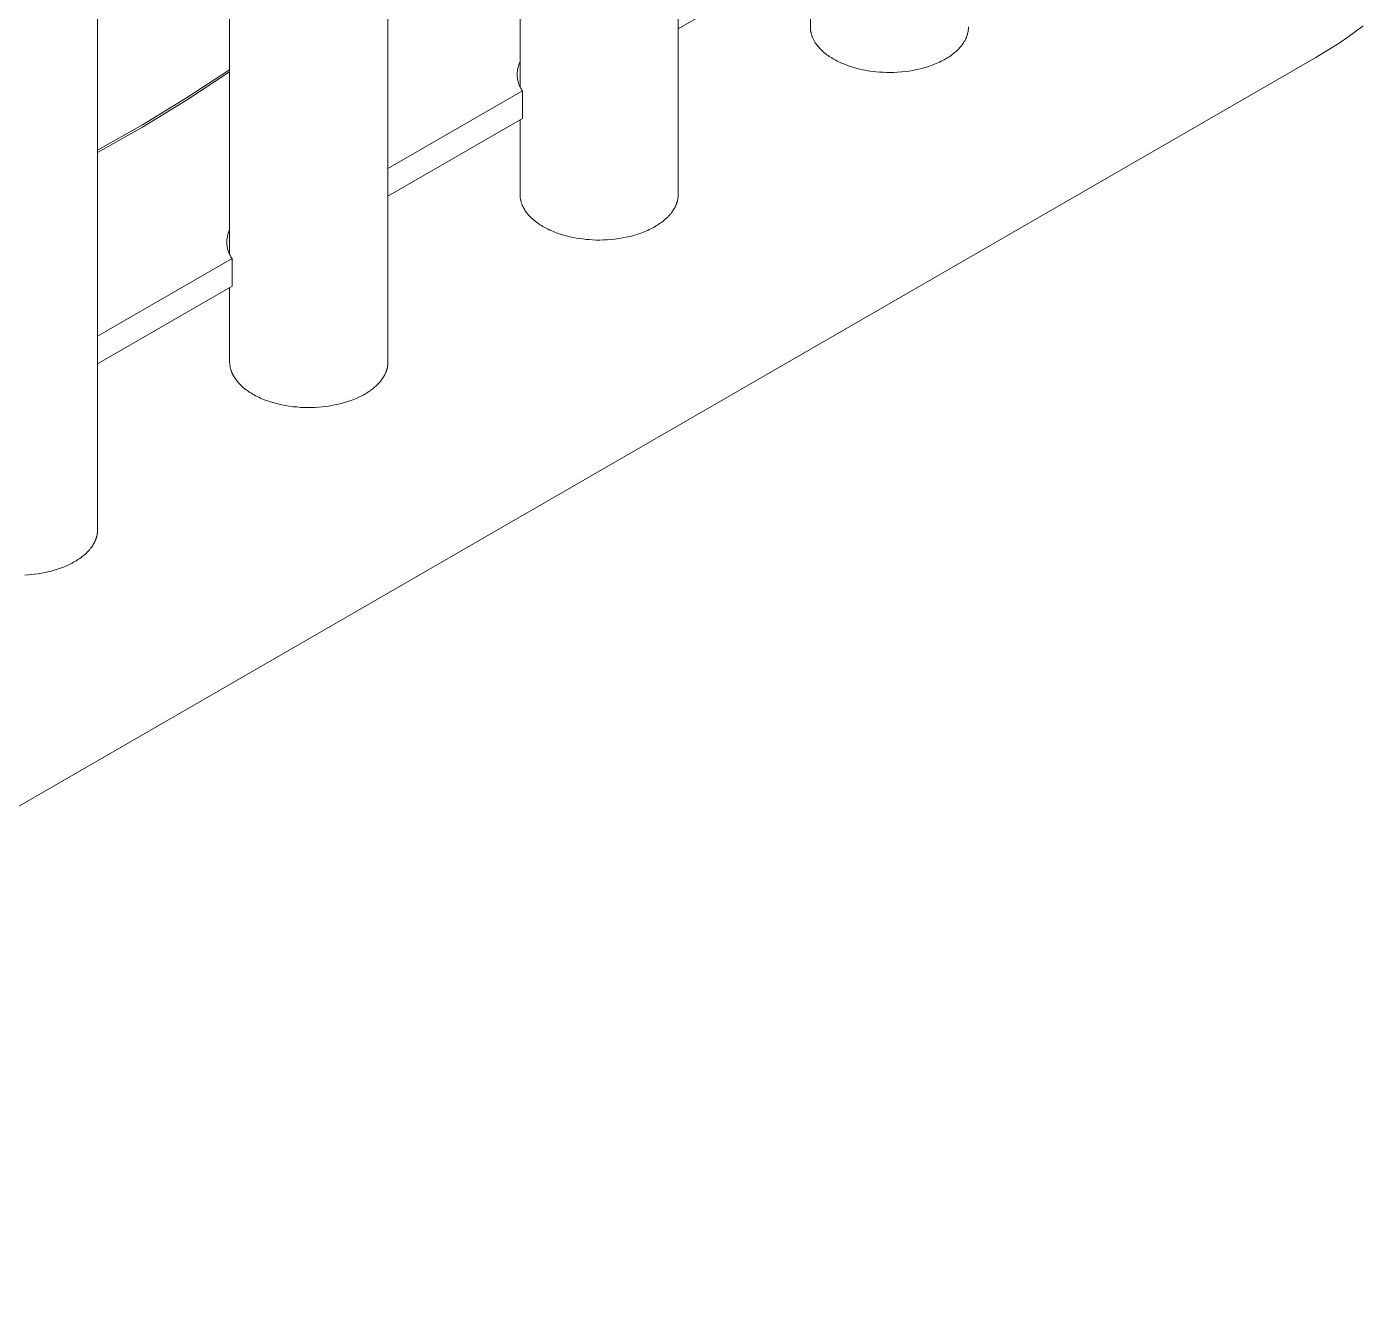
# Model space of a CAD drawing. Header units: millimetres. Extents: x 8434 to 10928, y 788 to 2545.
# Drawn here: x 10771.4 to 10871.8, y 1492 to 1588.6 of the extents above; entities that cross this region are included whole.
import ezdxf

# ---------------------------------------------------------------- set-up
doc = ezdxf.new("R2010")
doc.units = ezdxf.units.MM
doc.layers.add('ZANO_R', color=7, linetype='Continuous', lineweight=0)

msp = doc.modelspace()

# ---------------------------------------------------------------- linework, layer by layer
at = {"layer": 'ZANO_R'}
for p, q in [((10820.36, 2028.14), (10820.36, 1576.02)), ((10808.47, 1584.11), (10808.47, 2021.28)), ((10798.54, 2015.55), (10798.54, 1563.43)), ((10786.65, 1571.52), (10786.65, 2008.68)), ((10776.73, 2002.95), (10776.73, 1550.83)), ((10830.47, 1594.31), (10820.36, 1588.47)), ((10830.29, 1588.62), (10830.29, 1594.2)), ((10830.29, 1588.62), (10830.29, 1588.58)), ((10830.29, 1588.58), (10830.29, 1588.55)), ((10830.29, 1588.55), (10830.29, 1588.51)), ((10830.29, 1588.51), (10830.29, 1588.47)), ((10830.29, 1588.47), (10830.29, 1588.44)), ((10830.29, 1588.44), (10830.3, 1588.4)), ((10830.3, 1588.4), (10830.3, 1588.36)), ((10830.3, 1588.36), (10830.31, 1588.33)), ((10830.31, 1588.33), (10830.31, 1588.29)), ((10830.31, 1588.29), (10830.32, 1588.25)), ((10830.32, 1588.25), (10830.33, 1588.21)), ((10830.33, 1588.21), (10830.34, 1588.18)), ((10830.34, 1588.18), (10830.35, 1588.14)), ((10830.35, 1588.14), (10830.35, 1588.1)), ((10830.35, 1588.1), (10830.37, 1588.06)), ((10830.37, 1588.06), (10830.38, 1588.03)), ((10830.38, 1588.03), (10830.39, 1587.99)), ((10830.39, 1587.99), (10830.4, 1587.95)), ((10842.07, 1587.96), (10842.08, 1588)), ((10842.08, 1588), (10842.09, 1588.04)), ((10842.09, 1588.04), (10842.1, 1588.07)), ((10842.1, 1588.07), (10842.11, 1588.11)), ((10842.11, 1588.11), (10842.12, 1588.15)), ((10842.12, 1588.15), (10842.13, 1588.19)), ((10842.13, 1588.19), (10842.14, 1588.25)), ((10842.14, 1588.25), (10842.15, 1588.31)), ((10842.15, 1588.31), (10842.16, 1588.37)), ((10842.16, 1588.37), (10842.17, 1588.43)), ((10842.17, 1588.49), (10842.18, 1588.56)), ((10842.17, 1588.43), (10842.17, 1588.49)), ((10842.18, 1588.56), (10842.18, 1588.62)), ((10871.27, 1588.25), (10870.69, 1587.84)), ((10871.84, 1588.68), (10871.27, 1588.25)), ((10830.4, 1587.95), (10830.41, 1587.91)), ((10830.41, 1587.91), (10830.43, 1587.87)), ((10830.43, 1587.87), (10830.44, 1587.84)), ((10830.44, 1587.84), (10830.46, 1587.8)), ((10830.46, 1587.8), (10830.49, 1587.72)), ((10830.49, 1587.72), (10830.53, 1587.65)), ((10830.53, 1587.65), (10830.57, 1587.57)), ((10830.57, 1587.57), (10830.61, 1587.5)), ((10830.61, 1587.5), (10830.66, 1587.42)), ((10830.66, 1587.42), (10830.71, 1587.35)), ((10830.71, 1587.35), (10830.76, 1587.28)), ((10830.76, 1587.28), (10830.82, 1587.2)), ((10830.82, 1587.2), (10830.87, 1587.13)), ((10830.87, 1587.13), (10830.94, 1587.06)), ((10830.94, 1587.06), (10831, 1586.99)), ((10831, 1586.99), (10831.07, 1586.92)), ((10841.44, 1586.96), (10841.51, 1587.04)), ((10841.51, 1587.04), (10841.58, 1587.11)), ((10841.58, 1587.11), (10841.64, 1587.19)), ((10841.64, 1587.19), (10841.7, 1587.27)), ((10841.7, 1587.27), (10841.75, 1587.34)), ((10841.75, 1587.34), (10841.8, 1587.42)), ((10841.8, 1587.42), (10841.85, 1587.5)), ((10841.85, 1587.5), (10841.9, 1587.57)), ((10841.9, 1587.57), (10841.94, 1587.65)), ((10841.94, 1587.65), (10841.96, 1587.69)), ((10841.96, 1587.69), (10841.97, 1587.73)), ((10841.97, 1587.73), (10841.99, 1587.77)), ((10841.99, 1587.77), (10842.01, 1587.81)), ((10842.01, 1587.81), (10842.02, 1587.84)), ((10842.02, 1587.84), (10842.04, 1587.88)), ((10842.04, 1587.88), (10842.05, 1587.92)), ((10842.05, 1587.92), (10842.07, 1587.96)), ((10869.5, 1587.06), (10868.89, 1586.68)), ((10870.1, 1587.44), (10869.5, 1587.06)), ((10870.69, 1587.84), (10870.1, 1587.44)), ((10704.91, 1492), (10868.27, 1586.31)), ((10831.07, 1586.92), (10831.14, 1586.85)), ((10831.14, 1586.85), (10831.21, 1586.78)), ((10831.21, 1586.78), (10831.29, 1586.71)), ((10831.29, 1586.71), (10831.37, 1586.64)), ((10831.37, 1586.64), (10831.45, 1586.58)), ((10831.45, 1586.58), (10831.54, 1586.51)), ((10831.54, 1586.51), (10831.62, 1586.45)), ((10831.62, 1586.45), (10831.71, 1586.39)), ((10831.71, 1586.39), (10831.81, 1586.33)), ((10831.81, 1586.33), (10831.9, 1586.27)), ((10831.9, 1586.27), (10832, 1586.21)), ((10832, 1586.21), (10832.1, 1586.15)), ((10832.1, 1586.15), (10832.2, 1586.1)), ((10832.2, 1586.1), (10832.3, 1586.04)), ((10832.3, 1586.04), (10832.41, 1585.99)), ((10832.41, 1585.99), (10832.52, 1585.94)), ((10839.99, 1585.96), (10840.11, 1586.02)), ((10840.11, 1586.02), (10840.23, 1586.08)), ((10840.23, 1586.08), (10840.34, 1586.14)), ((10840.34, 1586.14), (10840.45, 1586.2)), ((10840.45, 1586.2), (10840.55, 1586.26)), ((10840.55, 1586.26), (10840.66, 1586.33)), ((10840.66, 1586.33), (10840.76, 1586.39)), ((10840.76, 1586.39), (10840.86, 1586.46)), ((10840.86, 1586.46), (10840.95, 1586.53)), ((10840.95, 1586.53), (10841.04, 1586.6)), ((10841.04, 1586.6), (10841.13, 1586.67)), ((10841.13, 1586.67), (10841.21, 1586.74)), ((10841.21, 1586.74), (10841.29, 1586.82)), ((10841.29, 1586.82), (10841.37, 1586.89)), ((10841.37, 1586.89), (10841.44, 1586.96)), ((10868.89, 1586.68), (10868.27, 1586.31)), ((10783.41, 1583.27), (10786.65, 1585.38)), ((10786.65, 1585.22), (10783.41, 1583.1)), ((10808.27, 1585.26), (10808.26, 1585.19)), ((10808.26, 1585.19), (10808.26, 1585.11)), ((10808.26, 1585.11), (10808.26, 1585.04)), ((10808.26, 1585.04), (10808.26, 1584.96)), ((10808.28, 1585.33), (10808.27, 1585.26)), ((10808.29, 1585.4), (10808.28, 1585.33)), ((10808.31, 1585.48), (10808.29, 1585.4)), ((10808.32, 1585.55), (10808.31, 1585.48)), ((10808.34, 1585.62), (10808.32, 1585.55)), ((10808.36, 1585.69), (10808.34, 1585.62)), ((10808.39, 1585.76), (10808.36, 1585.69)), ((10808.41, 1585.83), (10808.39, 1585.76)), ((10808.44, 1585.9), (10808.41, 1585.83)), ((10808.47, 1585.96), (10808.44, 1585.9)), ((10832.52, 1585.94), (10832.62, 1585.89)), ((10832.62, 1585.89), (10832.85, 1585.8)), ((10832.85, 1585.8), (10833.08, 1585.71)), ((10833.08, 1585.71), (10833.31, 1585.63)), ((10833.31, 1585.63), (10833.55, 1585.56)), ((10833.55, 1585.56), (10833.79, 1585.49)), ((10833.79, 1585.49), (10834.03, 1585.43)), ((10834.03, 1585.43), (10834.27, 1585.38)), ((10834.27, 1585.38), (10834.52, 1585.33)), ((10834.52, 1585.33), (10834.76, 1585.29)), ((10834.76, 1585.29), (10835, 1585.26)), ((10835, 1585.26), (10835.24, 1585.23)), ((10835.24, 1585.23), (10835.48, 1585.21)), ((10835.48, 1585.21), (10835.75, 1585.2)), ((10835.75, 1585.2), (10836.02, 1585.19)), ((10836.02, 1585.19), (10836.29, 1585.19)), ((10836.29, 1585.19), (10836.57, 1585.19)), ((10836.57, 1585.19), (10836.85, 1585.21)), ((10836.85, 1585.21), (10837.13, 1585.23)), ((10837.13, 1585.23), (10837.42, 1585.26)), ((10837.42, 1585.26), (10837.71, 1585.29)), ((10837.71, 1585.29), (10837.99, 1585.34)), ((10837.99, 1585.34), (10838.28, 1585.4)), ((10838.28, 1585.4), (10838.56, 1585.46)), ((10838.56, 1585.46), (10838.83, 1585.53)), ((10838.83, 1585.53), (10839.1, 1585.61)), ((10839.1, 1585.61), (10839.24, 1585.66)), ((10839.24, 1585.66), (10839.37, 1585.7)), ((10839.37, 1585.7), (10839.5, 1585.75)), ((10839.5, 1585.75), (10839.62, 1585.8)), ((10839.62, 1585.8), (10839.75, 1585.85)), ((10839.75, 1585.85), (10839.87, 1585.91)), ((10839.87, 1585.91), (10839.99, 1585.96)), ((10808.26, 1584.96), (10808.26, 1584.89)), ((10808.26, 1584.89), (10808.27, 1584.82)), ((10808.27, 1584.82), (10808.28, 1584.74)), ((10808.28, 1584.74), (10808.29, 1584.67)), ((10808.29, 1584.67), (10808.3, 1584.6)), ((10808.3, 1584.6), (10808.32, 1584.53)), ((10808.32, 1584.53), (10808.34, 1584.45)), ((10808.34, 1584.45), (10808.36, 1584.38)), ((10808.36, 1584.38), (10808.38, 1584.31)), ((10808.38, 1584.31), (10808.41, 1584.24)), ((10808.41, 1584.24), (10808.44, 1584.18)), ((10808.44, 1584.18), (10808.47, 1584.11)), ((10808.47, 1584.11), (10808.5, 1584.04)), ((10808.5, 1584.04), (10808.53, 1583.98)), ((10808.53, 1583.98), (10808.57, 1583.91)), ((10780.1, 1581.25), (10783.41, 1583.27)), ((10783.41, 1583.1), (10780.1, 1581.08)), ((10798.54, 1577.96), (10808.65, 1583.79)), ((10808.57, 1583.91), (10808.61, 1583.85)), ((10808.61, 1583.85), (10808.65, 1583.79)), ((10808.65, 1583.79), (10808.65, 1581.71)), ((10776.73, 1579.33), (10780.1, 1581.25)), ((10780.1, 1581.08), (10776.73, 1579.16)), ((10808.65, 1581.71), (10798.54, 1575.88)), ((10808.47, 1576.02), (10808.47, 1581.61)), ((10808.47, 1576.02), (10808.47, 1575.99)), ((10808.47, 1575.99), (10808.47, 1575.95)), ((10808.47, 1575.95), (10808.47, 1575.91)), ((10820.36, 1575.96), (10820.36, 1576.02)), ((10820.36, 1575.9), (10820.36, 1575.96)), ((10808.47, 1575.91), (10808.48, 1575.88)), ((10808.48, 1575.88), (10808.48, 1575.84)), ((10808.48, 1575.84), (10808.48, 1575.8)), ((10808.48, 1575.8), (10808.49, 1575.77)), ((10808.49, 1575.77), (10808.49, 1575.73)), ((10808.49, 1575.73), (10808.5, 1575.69)), ((10808.5, 1575.69), (10808.5, 1575.66)), ((10808.5, 1575.66), (10808.51, 1575.62)), ((10808.51, 1575.62), (10808.52, 1575.58)), ((10808.52, 1575.58), (10808.53, 1575.54)), ((10808.53, 1575.54), (10808.54, 1575.51)), ((10808.54, 1575.51), (10808.55, 1575.47)), ((10808.55, 1575.47), (10808.56, 1575.43)), ((10808.56, 1575.43), (10808.57, 1575.39)), ((10808.57, 1575.39), (10808.58, 1575.35)), ((10808.58, 1575.35), (10808.6, 1575.32)), ((10808.6, 1575.32), (10808.61, 1575.28)), ((10808.61, 1575.28), (10808.63, 1575.24)), ((10808.63, 1575.24), (10808.64, 1575.2)), ((10808.64, 1575.2), (10808.68, 1575.13)), ((10808.68, 1575.13), (10808.71, 1575.05)), ((10808.71, 1575.05), (10808.75, 1574.98)), ((10808.75, 1574.98), (10808.8, 1574.9)), ((10820.03, 1574.9), (10820.08, 1574.98)), ((10820.08, 1574.98), (10820.12, 1575.06)), ((10820.12, 1575.06), (10820.14, 1575.09)), ((10820.14, 1575.09), (10820.16, 1575.13)), ((10820.16, 1575.13), (10820.18, 1575.17)), ((10820.18, 1575.17), (10820.19, 1575.21)), ((10820.19, 1575.21), (10820.21, 1575.25)), ((10820.21, 1575.25), (10820.22, 1575.29)), ((10820.22, 1575.29), (10820.24, 1575.33)), ((10820.24, 1575.33), (10820.25, 1575.36)), ((10820.25, 1575.36), (10820.26, 1575.4)), ((10820.26, 1575.4), (10820.27, 1575.44)), ((10820.27, 1575.44), (10820.29, 1575.48)), ((10820.29, 1575.48), (10820.3, 1575.52)), ((10820.3, 1575.52), (10820.31, 1575.55)), ((10820.31, 1575.59), (10820.33, 1575.65)), ((10820.31, 1575.55), (10820.31, 1575.59)), ((10820.33, 1575.65), (10820.34, 1575.71)), ((10820.34, 1575.71), (10820.35, 1575.78)), ((10820.35, 1575.84), (10820.36, 1575.9)), ((10820.35, 1575.78), (10820.35, 1575.84)), ((10808.8, 1574.9), (10808.84, 1574.83)), ((10808.84, 1574.83), (10808.89, 1574.75)), ((10808.89, 1574.75), (10808.94, 1574.68)), ((10808.94, 1574.68), (10809, 1574.61)), ((10809, 1574.61), (10809.06, 1574.54)), ((10809.06, 1574.54), (10809.12, 1574.46)), ((10809.12, 1574.46), (10809.18, 1574.39)), ((10809.18, 1574.39), (10809.25, 1574.32)), ((10809.25, 1574.32), (10809.32, 1574.25)), ((10809.32, 1574.25), (10809.4, 1574.18)), ((10809.4, 1574.18), (10809.47, 1574.12)), ((10809.47, 1574.12), (10809.55, 1574.05)), ((10809.55, 1574.05), (10809.64, 1573.98)), ((10809.64, 1573.98), (10809.72, 1573.92)), ((10809.72, 1573.92), (10809.81, 1573.85)), ((10819.04, 1573.87), (10819.13, 1573.93)), ((10819.13, 1573.93), (10819.22, 1574)), ((10819.22, 1574), (10819.31, 1574.08)), ((10819.31, 1574.08), (10819.39, 1574.15)), ((10819.39, 1574.15), (10819.47, 1574.22)), ((10819.47, 1574.22), (10819.55, 1574.29)), ((10819.55, 1574.29), (10819.62, 1574.37)), ((10819.62, 1574.37), (10819.69, 1574.44)), ((10819.69, 1574.44), (10819.76, 1574.52)), ((10819.76, 1574.52), (10819.82, 1574.59)), ((10819.82, 1574.59), (10819.88, 1574.67)), ((10819.88, 1574.67), (10819.94, 1574.75)), ((10819.94, 1574.75), (10819.99, 1574.82)), ((10819.99, 1574.82), (10820.03, 1574.9)), ((10786.51, 1572.95), (10786.49, 1572.88)), ((10786.52, 1573.02), (10786.51, 1572.95)), ((10786.55, 1573.1), (10786.52, 1573.02)), ((10786.57, 1573.17), (10786.55, 1573.1)), ((10786.6, 1573.23), (10786.57, 1573.17)), ((10786.62, 1573.3), (10786.6, 1573.23)), ((10786.65, 1573.37), (10786.62, 1573.3)), ((10809.81, 1573.85), (10809.9, 1573.79)), ((10809.9, 1573.79), (10809.99, 1573.73)), ((10809.99, 1573.73), (10810.09, 1573.67)), ((10810.09, 1573.67), (10810.18, 1573.61)), ((10810.18, 1573.61), (10810.28, 1573.56)), ((10810.28, 1573.56), (10810.38, 1573.5)), ((10810.38, 1573.5), (10810.49, 1573.45)), ((10810.49, 1573.45), (10810.59, 1573.4)), ((10810.59, 1573.4), (10810.7, 1573.34)), ((10810.7, 1573.34), (10810.81, 1573.3)), ((10810.81, 1573.3), (10811.03, 1573.2)), ((10811.03, 1573.2), (10811.26, 1573.11)), ((10811.26, 1573.11), (10811.49, 1573.03)), ((10811.49, 1573.03), (10811.73, 1572.96)), ((10811.73, 1572.96), (10811.97, 1572.9)), ((10816.74, 1572.86), (10817.02, 1572.94)), ((10817.02, 1572.94), (10817.29, 1573.02)), ((10817.29, 1573.02), (10817.42, 1573.06)), ((10817.42, 1573.06), (10817.55, 1573.11)), ((10817.55, 1573.11), (10817.68, 1573.16)), ((10817.68, 1573.16), (10817.81, 1573.21)), ((10817.81, 1573.21), (10817.93, 1573.26)), ((10817.93, 1573.26), (10818.06, 1573.31)), ((10818.06, 1573.31), (10818.18, 1573.37)), ((10818.18, 1573.37), (10818.3, 1573.42)), ((10818.3, 1573.42), (10818.41, 1573.48)), ((10818.41, 1573.48), (10818.52, 1573.54)), ((10818.52, 1573.54), (10818.63, 1573.6)), ((10818.63, 1573.6), (10818.74, 1573.67)), ((10818.74, 1573.67), (10818.84, 1573.73)), ((10818.84, 1573.73), (10818.94, 1573.8)), ((10818.94, 1573.8), (10819.04, 1573.87)), ((10786.45, 1572.59), (10786.44, 1572.52)), ((10786.44, 1572.52), (10786.44, 1572.44)), ((10786.44, 1572.44), (10786.44, 1572.37)), ((10786.44, 1572.37), (10786.45, 1572.29)), ((10786.46, 1572.74), (10786.45, 1572.66)), ((10786.45, 1572.66), (10786.45, 1572.59)), ((10786.45, 1572.29), (10786.45, 1572.22)), ((10786.45, 1572.22), (10786.46, 1572.15)), ((10786.48, 1572.81), (10786.46, 1572.74)), ((10786.46, 1572.15), (10786.47, 1572.08)), ((10786.47, 1572.08), (10786.49, 1572)), ((10786.49, 1572.88), (10786.48, 1572.81)), ((10786.49, 1572), (10786.5, 1571.93)), ((10786.5, 1571.93), (10786.52, 1571.86)), ((10811.97, 1572.9), (10812.21, 1572.84)), ((10812.21, 1572.84), (10812.46, 1572.78)), ((10812.46, 1572.78), (10812.7, 1572.74)), ((10812.7, 1572.74), (10812.94, 1572.7)), ((10812.94, 1572.7), (10813.19, 1572.67)), ((10813.19, 1572.67), (10813.43, 1572.64)), ((10813.43, 1572.64), (10813.67, 1572.62)), ((10813.67, 1572.62), (10813.93, 1572.6)), ((10813.93, 1572.6), (10814.2, 1572.59)), ((10814.2, 1572.59), (10814.47, 1572.59)), ((10814.47, 1572.59), (10814.75, 1572.6)), ((10814.75, 1572.6), (10815.03, 1572.61)), ((10815.03, 1572.61), (10815.32, 1572.63)), ((10815.32, 1572.63), (10815.6, 1572.66)), ((10815.6, 1572.66), (10815.89, 1572.7)), ((10815.89, 1572.7), (10816.18, 1572.75)), ((10816.18, 1572.75), (10816.46, 1572.8)), ((10816.46, 1572.8), (10816.74, 1572.86)), ((10786.83, 1571.2), (10776.73, 1565.36)), ((10786.52, 1571.86), (10786.54, 1571.79)), ((10786.54, 1571.79), (10786.57, 1571.72)), ((10786.57, 1571.72), (10786.59, 1571.65)), ((10786.59, 1571.65), (10786.62, 1571.58)), ((10786.62, 1571.58), (10786.65, 1571.51)), ((10786.65, 1571.51), (10786.68, 1571.45)), ((10786.68, 1571.45), (10786.72, 1571.38)), ((10786.72, 1571.38), (10786.75, 1571.32)), ((10786.75, 1571.32), (10786.79, 1571.26)), ((10786.79, 1571.26), (10786.83, 1571.2)), ((10786.83, 1571.2), (10786.83, 1569.11)), ((10786.83, 1569.11), (10776.73, 1563.28)), ((10786.65, 1563.43), (10786.65, 1569.01)), ((10786.65, 1563.43), (10786.65, 1563.37)), ((10786.65, 1563.37), (10786.66, 1563.32)), ((10786.66, 1563.32), (10786.66, 1563.27)), ((10786.66, 1563.27), (10786.67, 1563.21)), ((10786.67, 1563.21), (10786.67, 1563.16)), ((10786.67, 1563.16), (10786.68, 1563.1)), ((10786.68, 1563.1), (10786.69, 1563.05)), ((10786.69, 1563.05), (10786.7, 1563)), ((10786.7, 1563), (10786.71, 1562.96)), ((10786.71, 1562.96), (10786.72, 1562.92)), ((10786.72, 1562.92), (10786.73, 1562.88)), ((10786.73, 1562.88), (10786.74, 1562.84)), ((10798.46, 1562.83), (10798.47, 1562.87)), ((10798.47, 1562.87), (10798.48, 1562.91)), ((10798.48, 1562.91), (10798.49, 1562.95)), ((10798.49, 1562.95), (10798.5, 1562.98)), ((10798.5, 1563.02), (10798.51, 1563.06)), ((10798.5, 1562.98), (10798.5, 1563.02)), ((10798.51, 1563.06), (10798.52, 1563.1)), ((10798.52, 1563.13), (10798.53, 1563.17)), ((10798.52, 1563.1), (10798.52, 1563.13)), ((10798.53, 1563.21), (10798.54, 1563.25)), ((10798.53, 1563.17), (10798.53, 1563.21)), ((10798.54, 1563.39), (10798.54, 1563.43)), ((10798.54, 1563.36), (10798.54, 1563.39)), ((10798.54, 1563.32), (10798.54, 1563.36)), ((10798.54, 1563.28), (10798.54, 1563.32)), ((10798.54, 1563.25), (10798.54, 1563.28)), ((10786.74, 1562.84), (10786.75, 1562.81)), ((10786.75, 1562.81), (10786.77, 1562.77)), ((10786.77, 1562.77), (10786.78, 1562.73)), ((10786.78, 1562.73), (10786.79, 1562.69)), ((10786.79, 1562.69), (10786.81, 1562.65)), ((10786.81, 1562.65), (10786.82, 1562.61)), ((10786.82, 1562.61), (10786.84, 1562.58)), ((10786.84, 1562.58), (10786.86, 1562.54)), ((10786.86, 1562.54), (10786.88, 1562.5)), ((10786.88, 1562.5), (10786.9, 1562.46)), ((10786.9, 1562.46), (10786.94, 1562.38)), ((10786.94, 1562.38), (10786.98, 1562.31)), ((10786.98, 1562.31), (10787.03, 1562.23)), ((10787.03, 1562.23), (10787.08, 1562.15)), ((10787.08, 1562.15), (10787.14, 1562.08)), ((10787.14, 1562.08), (10787.19, 1562)), ((10787.19, 1562), (10787.26, 1561.92)), ((10787.26, 1561.92), (10787.32, 1561.85)), ((10797.83, 1561.8), (10797.9, 1561.87)), ((10797.9, 1561.87), (10797.96, 1561.94)), ((10797.96, 1561.94), (10798.02, 1562.01)), ((10798.02, 1562.01), (10798.07, 1562.09)), ((10798.07, 1562.09), (10798.12, 1562.16)), ((10798.12, 1562.16), (10798.17, 1562.23)), ((10798.17, 1562.23), (10798.22, 1562.31)), ((10798.22, 1562.31), (10798.26, 1562.38)), ((10798.26, 1562.38), (10798.3, 1562.46)), ((10798.3, 1562.46), (10798.34, 1562.53)), ((10798.34, 1562.53), (10798.37, 1562.61)), ((10798.37, 1562.61), (10798.39, 1562.65)), ((10798.39, 1562.65), (10798.4, 1562.68)), ((10798.4, 1562.68), (10798.42, 1562.72)), ((10798.42, 1562.72), (10798.43, 1562.76)), ((10798.43, 1562.76), (10798.44, 1562.8)), ((10798.44, 1562.8), (10798.46, 1562.83)), ((10787.32, 1561.85), (10787.39, 1561.77)), ((10787.39, 1561.77), (10787.46, 1561.7)), ((10787.46, 1561.7), (10787.54, 1561.62)), ((10787.54, 1561.62), (10787.62, 1561.55)), ((10787.62, 1561.55), (10787.7, 1561.48)), ((10787.7, 1561.48), (10787.79, 1561.41)), ((10787.79, 1561.41), (10787.88, 1561.34)), ((10787.88, 1561.34), (10787.98, 1561.27)), ((10787.98, 1561.27), (10788.07, 1561.2)), ((10788.07, 1561.2), (10788.17, 1561.14)), ((10788.17, 1561.14), (10788.28, 1561.07)), ((10788.28, 1561.07), (10788.38, 1561.01)), ((10788.38, 1561.01), (10788.49, 1560.95)), ((10788.49, 1560.95), (10788.6, 1560.89)), ((10788.6, 1560.89), (10788.72, 1560.83)), ((10796.53, 1560.85), (10796.63, 1560.91)), ((10796.63, 1560.91), (10796.73, 1560.96)), ((10796.73, 1560.96), (10796.83, 1561.02)), ((10796.83, 1561.02), (10796.93, 1561.08)), ((10796.93, 1561.08), (10797.02, 1561.14)), ((10797.02, 1561.14), (10797.12, 1561.2)), ((10797.12, 1561.2), (10797.21, 1561.26)), ((10797.21, 1561.26), (10797.29, 1561.32)), ((10797.29, 1561.32), (10797.38, 1561.39)), ((10797.38, 1561.39), (10797.46, 1561.45)), ((10797.46, 1561.45), (10797.54, 1561.52)), ((10797.54, 1561.52), (10797.62, 1561.59)), ((10797.62, 1561.59), (10797.69, 1561.66)), ((10797.69, 1561.66), (10797.76, 1561.73)), ((10797.76, 1561.73), (10797.83, 1561.8)), ((10788.72, 1560.83), (10788.84, 1560.77)), ((10788.84, 1560.77), (10788.96, 1560.71)), ((10788.96, 1560.71), (10789.08, 1560.66)), ((10789.08, 1560.66), (10789.21, 1560.61)), ((10789.21, 1560.61), (10789.33, 1560.56)), ((10789.33, 1560.56), (10789.46, 1560.51)), ((10789.46, 1560.51), (10789.59, 1560.47)), ((10789.59, 1560.47), (10789.73, 1560.42)), ((10789.73, 1560.42), (10790, 1560.34)), ((10790, 1560.34), (10790.28, 1560.27)), ((10790.28, 1560.27), (10790.56, 1560.2)), ((10790.56, 1560.2), (10790.84, 1560.15)), ((10790.84, 1560.15), (10791.12, 1560.1)), ((10791.12, 1560.1), (10791.41, 1560.06)), ((10791.41, 1560.06), (10791.7, 1560.04)), ((10791.7, 1560.04), (10791.98, 1560.01)), ((10791.98, 1560.01), (10792.26, 1560)), ((10792.26, 1560), (10792.54, 1560)), ((10792.54, 1560), (10792.82, 1560)), ((10792.82, 1560), (10793.08, 1560.01)), ((10793.08, 1560.01), (10793.35, 1560.02)), ((10793.35, 1560.02), (10793.59, 1560.04)), ((10793.59, 1560.04), (10793.83, 1560.07)), ((10793.83, 1560.07), (10794.07, 1560.1)), ((10794.07, 1560.1), (10794.32, 1560.14)), ((10794.32, 1560.14), (10794.56, 1560.19)), ((10794.56, 1560.19), (10794.8, 1560.24)), ((10794.8, 1560.24), (10795.05, 1560.3)), ((10795.05, 1560.3), (10795.29, 1560.37)), ((10795.29, 1560.37), (10795.52, 1560.44)), ((10795.52, 1560.44), (10795.76, 1560.52)), ((10795.76, 1560.52), (10795.98, 1560.61)), ((10795.98, 1560.61), (10796.21, 1560.7)), ((10796.21, 1560.7), (10796.32, 1560.75)), ((10796.32, 1560.75), (10796.42, 1560.8)), ((10796.42, 1560.8), (10796.53, 1560.85)), ((10776.73, 1550.8), (10776.73, 1550.83)), ((10776.45, 1549.79), (10776.49, 1549.86)), ((10776.49, 1549.86), (10776.52, 1549.94)), ((10776.52, 1549.94), (10776.56, 1550.01)), ((10776.56, 1550.01), (10776.57, 1550.05)), ((10776.57, 1550.05), (10776.59, 1550.09)), ((10776.59, 1550.09), (10776.6, 1550.13)), ((10776.6, 1550.13), (10776.61, 1550.16)), ((10776.61, 1550.16), (10776.63, 1550.2)), ((10776.63, 1550.2), (10776.64, 1550.24)), ((10776.64, 1550.24), (10776.65, 1550.28)), ((10776.65, 1550.28), (10776.66, 1550.31)), ((10776.66, 1550.31), (10776.67, 1550.35)), ((10776.67, 1550.35), (10776.68, 1550.39)), ((10776.68, 1550.39), (10776.69, 1550.43)), ((10776.69, 1550.46), (10776.7, 1550.5)), ((10776.69, 1550.43), (10776.69, 1550.46)), ((10776.7, 1550.5), (10776.71, 1550.54)), ((10776.71, 1550.58), (10776.72, 1550.61)), ((10776.71, 1550.54), (10776.71, 1550.58)), ((10776.72, 1550.69), (10776.73, 1550.72)), ((10776.72, 1550.65), (10776.72, 1550.69)), ((10776.72, 1550.61), (10776.72, 1550.65)), ((10776.73, 1550.76), (10776.73, 1550.8)), ((10776.73, 1550.72), (10776.73, 1550.76)), ((10775.56, 1548.79), (10775.65, 1548.86)), ((10775.65, 1548.86), (10775.73, 1548.92)), ((10775.73, 1548.92), (10775.8, 1548.99)), ((10775.8, 1548.99), (10775.88, 1549.06)), ((10775.88, 1549.06), (10775.95, 1549.13)), ((10775.95, 1549.13), (10776.01, 1549.2)), ((10776.01, 1549.2), (10776.08, 1549.27)), ((10776.08, 1549.27), (10776.14, 1549.34)), ((10776.14, 1549.34), (10776.2, 1549.42)), ((10776.2, 1549.42), (10776.26, 1549.49)), ((10776.26, 1549.49), (10776.31, 1549.56)), ((10776.31, 1549.56), (10776.36, 1549.64)), ((10776.36, 1549.64), (10776.4, 1549.71)), ((10776.4, 1549.71), (10776.45, 1549.79)), ((10773.47, 1547.77), (10773.71, 1547.84)), ((10773.71, 1547.84), (10773.94, 1547.92)), ((10773.94, 1547.92), (10774.17, 1548.01)), ((10774.17, 1548.01), (10774.39, 1548.1)), ((10774.39, 1548.1), (10774.5, 1548.15)), ((10774.5, 1548.15), (10774.61, 1548.2)), ((10774.61, 1548.2), (10774.71, 1548.26)), ((10774.71, 1548.26), (10774.82, 1548.31)), ((10774.82, 1548.31), (10774.92, 1548.37)), ((10774.92, 1548.37), (10775.02, 1548.42)), ((10775.02, 1548.42), (10775.11, 1548.48)), ((10775.11, 1548.48), (10775.21, 1548.54)), ((10775.21, 1548.54), (10775.3, 1548.6)), ((10775.3, 1548.6), (10775.39, 1548.66)), ((10775.39, 1548.66), (10775.48, 1548.73)), ((10775.48, 1548.73), (10775.56, 1548.79)), ((10771.27, 1547.41), (10771.53, 1547.43)), ((10771.53, 1547.43), (10771.77, 1547.45)), ((10771.77, 1547.45), (10772.01, 1547.47)), ((10772.01, 1547.47), (10772.26, 1547.51)), ((10772.26, 1547.51), (10772.5, 1547.55)), ((10772.5, 1547.55), (10772.74, 1547.59)), ((10772.74, 1547.59), (10772.99, 1547.64)), ((10772.99, 1547.64), (10773.23, 1547.7)), ((10773.23, 1547.7), (10773.47, 1547.77))]:
    msp.add_line(p, q, dxfattribs=at)

doc.saveas('drawing.dxf')
